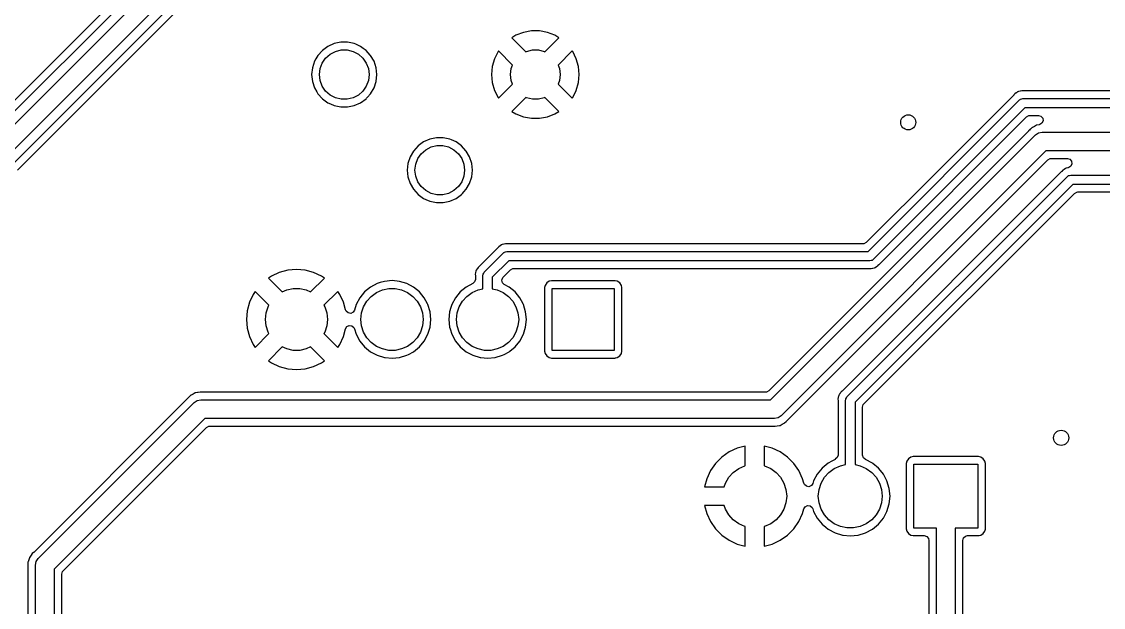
# Model space of a CAD drawing. Extents: x 111.9 to 187.8, y -146.4 to -70.5.
# Drawn here: x 138.75 to 167.49, y -122.61 to -107.05 of the extents above; entities that cross this region are included whole.
import ezdxf

# ---------------------------------------------------------------- set-up
doc = ezdxf.new("R2010")
doc.units = 0
doc.layers.add('BLACK', color=7, linetype='CONTINUOUS')

msp = doc.modelspace()

# ---------------------------------------------------------------- linework, layer by layer
at = {"layer": 'BLACK', "linetype": 'CONTINUOUS'}
for p, q in [((148.094, -99.6038), (132.878, -114.82)), ((133.008, -114.974), (148.248, -99.7336)), ((148.388, -99.947), (133.221, -115.114)), ((133.77, -115.228), (148.502, -100.496)), ((148.642, -100.709), (133.983, -115.368)), ((141.176, -108.458), (148.689, -100.946)), ((151.881, -107.415), (151.775, -107.48)), ((151.775, -107.48), (152.146, -107.851)), ((152.081, -107.337), (151.881, -107.415)), ((152.292, -107.298), (152.081, -107.337)), ((152.081, -107.337), (152.081, -107.337)), ((152.508, -107.298), (152.292, -107.298)), ((152.719, -107.337), (152.508, -107.298)), ((152.654, -107.851), (153.025, -107.48)), ((152.919, -107.415), (152.719, -107.337)), ((153.025, -107.48), (152.919, -107.415)), ((152.919, -107.415), (152.919, -107.415)), ((153.025, -107.48), (153.025, -107.48)), ((146.887, -107.708), (146.741, -107.815)), ((147.053, -107.635), (146.887, -107.708)), ((147.23, -107.597), (147.053, -107.635)), ((147.41, -107.597), (147.23, -107.597)), ((147.587, -107.635), (147.41, -107.597)), ((147.626, -107.652), (147.587, -107.635)), ((147.587, -107.635), (147.587, -107.635)), ((147.587, -107.635), (147.587, -107.635)), ((147.753, -107.708), (147.626, -107.652)), ((147.826, -107.762), (147.753, -107.708)), ((147.899, -107.815), (147.826, -107.762)), ((146.569, -108.037), (146.53, -108.104)), ((146.62, -107.949), (146.569, -108.037)), ((146.741, -107.815), (146.62, -107.949)), ((146.735, -108.151), (146.826, -108.02)), ((146.741, -107.815), (146.741, -107.815)), ((146.826, -108.02), (146.945, -107.915)), ((146.945, -107.915), (147.086, -107.841)), ((147.086, -107.841), (147.24, -107.802)), ((147.24, -107.802), (147.4, -107.802)), ((147.4, -107.802), (147.554, -107.841)), ((147.554, -107.841), (147.695, -107.915)), ((147.695, -107.915), (147.814, -108.02)), ((147.814, -108.02), (147.905, -108.151)), ((148.012, -107.94), (147.899, -107.815)), ((147.899, -107.815), (147.899, -107.815)), ((147.899, -107.815), (147.899, -107.815)), ((147.899, -107.815), (147.899, -107.815)), ((148.02, -107.949), (148.012, -107.94)), ((148.111, -108.106), (148.02, -107.949)), ((151.313, -108.037), (151.254, -108.244)), ((151.409, -107.845), (151.313, -108.037)), ((151.419, -107.831), (151.409, -107.845)), ((151.794, -108.206), (151.419, -107.831)), ((151.419, -107.831), (151.419, -107.831)), ((152.146, -107.851), (152.166, -107.841)), ((152.166, -107.841), (152.32, -107.802)), ((152.32, -107.802), (152.48, -107.802)), ((152.48, -107.802), (152.634, -107.841)), ((152.634, -107.841), (152.654, -107.851)), ((153.381, -107.831), (153.006, -108.206)), ((153.391, -107.845), (153.381, -107.831)), ((153.487, -108.037), (153.391, -107.845)), ((153.546, -108.244), (153.487, -108.037)), ((146.473, -108.278), (146.454, -108.458)), ((146.529, -108.106), (146.473, -108.278)), ((146.473, -108.278), (146.473, -108.278)), ((146.53, -108.104), (146.529, -108.106)), ((146.529, -108.106), (146.529, -108.106)), ((146.66, -108.458), (146.679, -108.3)), ((146.679, -108.3), (146.735, -108.151)), ((147.905, -108.151), (147.961, -108.3)), ((147.961, -108.3), (147.98, -108.458)), ((148.167, -108.278), (148.111, -108.106)), ((148.186, -108.458), (148.167, -108.278)), ((151.254, -108.244), (151.235, -108.458)), ((151.74, -108.458), (151.759, -108.3)), ((151.759, -108.3), (151.794, -108.206)), ((153.006, -108.206), (153.041, -108.3)), ((153.041, -108.3), (153.06, -108.458)), ((153.565, -108.458), (153.546, -108.244)), ((138.636, -110.998), (141.176, -108.458)), ((146.454, -108.458), (146.473, -108.638)), ((146.473, -108.638), (146.473, -108.638)), ((146.473, -108.638), (146.529, -108.81)), ((146.679, -108.616), (146.66, -108.458)), ((146.735, -108.765), (146.679, -108.616)), ((147.961, -108.616), (147.905, -108.765)), ((147.98, -108.458), (147.961, -108.616)), ((148.111, -108.81), (148.167, -108.638)), ((148.167, -108.638), (148.186, -108.458)), ((151.235, -108.458), (151.254, -108.672)), ((151.759, -108.616), (151.74, -108.458)), ((151.794, -108.71), (151.759, -108.616)), ((153.041, -108.616), (153.006, -108.71)), ((153.06, -108.458), (153.041, -108.616)), ((153.546, -108.672), (153.565, -108.458)), ((146.529, -108.81), (146.529, -108.81)), ((146.529, -108.81), (146.529, -108.81)), ((146.529, -108.81), (146.591, -108.917)), ((146.591, -108.917), (146.62, -108.967)), ((146.826, -108.896), (146.735, -108.765)), ((146.945, -109.001), (146.826, -108.896)), ((147.814, -108.896), (147.695, -109.001)), ((147.905, -108.765), (147.814, -108.896)), ((148.02, -108.967), (148.111, -108.81)), ((151.254, -108.672), (151.313, -108.879)), ((151.313, -108.879), (151.409, -109.071)), ((151.419, -109.085), (151.794, -108.71)), ((153.006, -108.71), (153.381, -109.085)), ((153.391, -109.071), (153.487, -108.879)), ((153.487, -108.879), (153.546, -108.672)), ((165.214, -108.92), (165.181, -108.944)), ((165.219, -108.918), (165.214, -108.92)), ((165.236, -108.911), (165.219, -108.918)), ((165.241, -108.909), (165.236, -108.911)), ((165.281, -108.902), (165.241, -108.909)), ((165.286, -108.901), (165.281, -108.902)), ((165.325, -108.891), (165.286, -108.901)), ((165.36, -108.894), (165.325, -108.891)), ((165.325, -108.891), (165.325, -108.891)), ((165.366, -108.894), (165.36, -108.894)), ((165.371, -108.894), (165.366, -108.894)), ((168.216, -108.894), (165.371, -108.894)), ((146.62, -108.967), (146.741, -109.101)), ((146.741, -109.101), (146.741, -109.101)), ((146.741, -109.101), (146.741, -109.101)), ((146.741, -109.101), (146.851, -109.181)), ((146.851, -109.181), (146.887, -109.208)), ((146.887, -109.208), (146.951, -109.236)), ((147.086, -109.075), (146.945, -109.001)), ((147.24, -109.114), (147.086, -109.075)), ((147.4, -109.114), (147.24, -109.114)), ((147.554, -109.075), (147.4, -109.114)), ((147.695, -109.001), (147.554, -109.075)), ((147.587, -109.281), (147.753, -109.208)), ((147.753, -109.208), (147.899, -109.101)), ((147.899, -109.101), (147.914, -109.085)), ((147.914, -109.085), (147.939, -109.057)), ((147.939, -109.057), (148.02, -108.967)), ((151.409, -109.071), (151.409, -109.071)), ((151.409, -109.071), (151.419, -109.085)), ((152.146, -109.065), (151.775, -109.436)), ((152.166, -109.075), (152.146, -109.065)), ((152.32, -109.114), (152.166, -109.075)), ((152.48, -109.114), (152.32, -109.114)), ((152.634, -109.075), (152.48, -109.114)), ((152.654, -109.065), (152.634, -109.075)), ((153.025, -109.436), (152.654, -109.065)), ((153.381, -109.085), (153.391, -109.071)), ((153.381, -109.085), (153.381, -109.085)), ((161.238, -113.159), (165.266, -109.132)), ((165.112, -109.002), (163.135, -110.979)), ((165.116, -108.998), (165.112, -109.002)), ((165.142, -108.967), (165.116, -108.998)), ((165.177, -108.947), (165.142, -108.967)), ((165.142, -108.967), (165.142, -108.967)), ((165.181, -108.944), (165.177, -108.947)), ((165.266, -109.132), (165.283, -109.118)), ((165.283, -109.118), (165.286, -109.115)), ((165.286, -109.115), (165.289, -109.114)), ((165.289, -109.114), (165.294, -109.11)), ((165.294, -109.11), (165.324, -109.104)), ((165.324, -109.104), (165.354, -109.095)), ((165.354, -109.095), (168.35, -109.095)), ((146.951, -109.236), (147.053, -109.281)), ((147.053, -109.281), (147.23, -109.319)), ((147.23, -109.319), (147.41, -109.319)), ((147.41, -109.319), (147.587, -109.281)), ((151.775, -109.436), (151.881, -109.501)), ((151.881, -109.501), (152.081, -109.579)), ((152.719, -109.579), (152.919, -109.501)), ((152.919, -109.501), (153.025, -109.436)), ((152.919, -109.501), (152.919, -109.501)), ((165.406, -109.345), (161.378, -113.372)), ((168.402, -109.345), (165.406, -109.345)), ((152.081, -109.579), (152.292, -109.618)), ((152.292, -109.618), (152.508, -109.618)), ((152.508, -109.618), (152.719, -109.579)), ((152.719, -109.579), (152.719, -109.579)), ((161.532, -113.502), (165.453, -109.582)), ((165.453, -109.582), (165.514, -109.548)), ((165.514, -109.548), (165.54, -109.545)), ((165.54, -109.545), (165.766, -109.545)), ((165.786, -109.792), (165.728, -109.801)), ((165.766, -109.545), (165.833, -109.565)), ((165.788, -109.792), (165.786, -109.792)), ((165.789, -109.791), (165.788, -109.792)), ((165.801, -109.788), (165.789, -109.791)), ((165.86, -109.751), (165.801, -109.788)), ((165.833, -109.565), (165.879, -109.618)), ((165.889, -109.687), (165.86, -109.751)), ((165.879, -109.618), (165.889, -109.687)), ((165.49, -109.971), (158.6, -116.861)), ((158.646, -117.098), (165.685, -110.059)), ((165.499, -109.959), (165.49, -109.971)), ((165.5, -109.959), (165.499, -109.959)), ((165.506, -109.952), (165.5, -109.959)), ((165.526, -109.933), (165.506, -109.952)), ((165.549, -109.911), (165.526, -109.933)), ((165.563, -109.897), (165.549, -109.911)), ((165.591, -109.869), (165.563, -109.897)), ((165.598, -109.864), (165.591, -109.869)), ((165.605, -109.86), (165.598, -109.864)), ((165.659, -109.834), (165.605, -109.86)), ((165.712, -109.806), (165.659, -109.834)), ((165.685, -110.059), (165.766, -110.005)), ((165.72, -109.803), (165.712, -109.806)), ((165.712, -109.806), (165.712, -109.806)), ((165.712, -109.806), (165.712, -109.806)), ((165.712, -109.806), (165.712, -109.806)), ((165.728, -109.801), (165.72, -109.803)), ((165.728, -109.801), (165.728, -109.801)), ((165.728, -109.801), (165.728, -109.801)), ((165.766, -110.005), (165.862, -109.986)), ((165.862, -109.986), (179.07, -109.986)), ((165.862, -109.986), (165.862, -109.986)), ((149.281, -110.355), (149.16, -110.489)), ((149.427, -110.248), (149.281, -110.355)), ((149.281, -110.355), (149.281, -110.355)), ((149.593, -110.175), (149.427, -110.248)), ((149.77, -110.137), (149.593, -110.175)), ((149.626, -110.381), (149.78, -110.342)), ((149.95, -110.137), (149.77, -110.137)), ((149.78, -110.342), (149.94, -110.342)), ((149.94, -110.342), (150.094, -110.381)), ((150.127, -110.175), (149.95, -110.137)), ((150.166, -110.192), (150.127, -110.175)), ((150.127, -110.175), (150.127, -110.175)), ((150.127, -110.175), (150.127, -110.175)), ((150.293, -110.248), (150.166, -110.192)), ((150.366, -110.302), (150.293, -110.248)), ((150.439, -110.355), (150.366, -110.302)), ((150.552, -110.48), (150.439, -110.355)), ((150.439, -110.355), (150.439, -110.355)), ((150.439, -110.355), (150.439, -110.355)), ((150.439, -110.355), (150.439, -110.355)), ((149.069, -110.646), (149.013, -110.818)), ((149.16, -110.489), (149.069, -110.646)), ((149.069, -110.646), (149.069, -110.646)), ((149.275, -110.691), (149.366, -110.56)), ((149.366, -110.56), (149.485, -110.455)), ((149.485, -110.455), (149.626, -110.381)), ((150.094, -110.381), (150.235, -110.455)), ((150.235, -110.455), (150.354, -110.56)), ((150.354, -110.56), (150.445, -110.691)), ((150.56, -110.489), (150.552, -110.48)), ((150.651, -110.646), (150.56, -110.489)), ((150.707, -110.818), (150.651, -110.646)), ((165.966, -110.486), (158.927, -117.525)), ((178.966, -110.486), (165.966, -110.486)), ((149.013, -110.818), (148.994, -110.998)), ((149.013, -110.818), (149.013, -110.818)), ((149.2, -110.998), (149.219, -110.84)), ((149.219, -110.84), (149.275, -110.691)), ((150.445, -110.691), (150.501, -110.84)), ((150.501, -110.84), (150.52, -110.998)), ((150.726, -110.998), (150.707, -110.818)), ((159.122, -117.613), (166.012, -110.723)), ((166.012, -110.723), (166.074, -110.689)), ((166.074, -110.689), (166.1, -110.686)), ((166.1, -110.686), (166.535, -110.686)), ((166.506, -110.943), (166.489, -110.95)), ((166.511, -110.941), (166.506, -110.943)), ((166.551, -110.934), (166.511, -110.941)), ((166.535, -110.686), (166.602, -110.706)), ((166.556, -110.933), (166.551, -110.934)), ((166.567, -110.93), (166.556, -110.933)), ((166.57, -110.929), (166.567, -110.93)), ((166.629, -110.892), (166.57, -110.929)), ((166.602, -110.706), (166.648, -110.759)), ((166.658, -110.828), (166.629, -110.892)), ((166.648, -110.759), (166.658, -110.828)), ((148.994, -110.998), (149.013, -111.178)), ((149.013, -111.178), (149.013, -111.178)), ((149.013, -111.178), (149.069, -111.35)), ((149.219, -111.156), (149.2, -110.998)), ((149.275, -111.305), (149.219, -111.156)), ((150.501, -111.156), (150.445, -111.305)), ((150.52, -110.998), (150.501, -111.156)), ((150.651, -111.35), (150.707, -111.178)), ((150.707, -111.178), (150.726, -110.998)), ((166.382, -111.034), (160.549, -116.867)), ((160.679, -117.021), (166.536, -111.164)), ((163.135, -110.979), (161.191, -112.922)), ((166.386, -111.03), (166.382, -111.034)), ((166.412, -110.999), (166.386, -111.03)), ((166.447, -110.979), (166.412, -110.999)), ((166.412, -110.999), (166.412, -110.999)), ((166.451, -110.976), (166.447, -110.979)), ((166.484, -110.952), (166.451, -110.976)), ((166.489, -110.95), (166.484, -110.952)), ((166.536, -111.164), (166.553, -111.15)), ((166.553, -111.15), (166.556, -111.147)), ((166.556, -111.147), (166.559, -111.146)), ((166.559, -111.146), (166.564, -111.142)), ((166.564, -111.142), (166.594, -111.136)), ((166.594, -111.136), (166.624, -111.127)), ((166.624, -111.127), (171.704, -111.127)), ((149.069, -111.35), (149.069, -111.35)), ((149.069, -111.35), (149.069, -111.35)), ((149.069, -111.35), (149.16, -111.507)), ((149.16, -111.507), (149.281, -111.641)), ((149.366, -111.436), (149.275, -111.305)), ((149.485, -111.541), (149.366, -111.436)), ((150.354, -111.436), (150.235, -111.541)), ((150.445, -111.305), (150.354, -111.436)), ((150.497, -111.578), (150.56, -111.507)), ((150.56, -111.507), (150.651, -111.35)), ((166.676, -111.377), (160.892, -117.161)), ((171.652, -111.377), (166.676, -111.377)), ((149.281, -111.641), (149.281, -111.641)), ((149.281, -111.641), (149.281, -111.641)), ((149.281, -111.641), (149.391, -111.721)), ((149.391, -111.721), (149.427, -111.748)), ((149.427, -111.748), (149.491, -111.776)), ((149.626, -111.615), (149.485, -111.541)), ((149.491, -111.776), (149.593, -111.821)), ((149.78, -111.654), (149.626, -111.615)), ((149.94, -111.654), (149.78, -111.654)), ((150.094, -111.615), (149.94, -111.654)), ((150.235, -111.541), (150.094, -111.615)), ((150.127, -111.821), (150.293, -111.748)), ((150.293, -111.748), (150.439, -111.641)), ((150.439, -111.641), (150.464, -111.614)), ((150.464, -111.614), (150.497, -111.578)), ((161.129, -117.208), (166.723, -111.614)), ((166.723, -111.614), (166.784, -111.58)), ((166.784, -111.58), (166.81, -111.578)), ((166.81, -111.578), (171.518, -111.578)), ((149.593, -111.821), (149.77, -111.859)), ((149.77, -111.859), (149.95, -111.859)), ((149.95, -111.859), (150.127, -111.821)), ((151.609, -112.955), (151.57, -112.965)), ((151.644, -112.958), (151.609, -112.955)), ((151.65, -112.958), (151.644, -112.958)), ((151.655, -112.959), (151.65, -112.958)), ((161.104, -112.959), (151.655, -112.959)), ((161.13, -112.956), (161.104, -112.959)), ((161.191, -112.922), (161.13, -112.956)), ((151.396, -113.066), (150.912, -113.55)), ((151.042, -113.704), (151.55, -113.196)), ((151.4, -113.062), (151.396, -113.066)), ((151.426, -113.031), (151.4, -113.062)), ((151.461, -113.011), (151.426, -113.031)), ((151.465, -113.008), (151.461, -113.011)), ((151.498, -112.984), (151.465, -113.008)), ((151.503, -112.982), (151.498, -112.984)), ((151.52, -112.975), (151.503, -112.982)), ((151.525, -112.973), (151.52, -112.975)), ((151.565, -112.966), (151.525, -112.973)), ((151.55, -113.196), (151.567, -113.182)), ((151.57, -112.965), (151.565, -112.966)), ((151.567, -113.182), (151.57, -113.179)), ((151.57, -113.179), (151.573, -113.178)), ((151.573, -113.178), (151.578, -113.174)), ((151.578, -113.174), (151.608, -113.168)), ((151.608, -113.168), (151.638, -113.159)), ((151.638, -113.159), (161.238, -113.159)), ((151.69, -113.409), (151.255, -113.844)), ((161.29, -113.409), (151.69, -113.409)), ((161.32, -113.4), (161.29, -113.409)), ((161.35, -113.394), (161.32, -113.4)), ((161.355, -113.39), (161.35, -113.394)), ((161.358, -113.389), (161.355, -113.39)), ((161.361, -113.386), (161.358, -113.389)), ((161.378, -113.372), (161.361, -113.386)), ((161.502, -113.537), (161.528, -113.506)), ((161.528, -113.506), (161.532, -113.502)), ((145.385, -113.812), (145.306, -113.867)), ((145.595, -113.714), (145.385, -113.812)), ((145.819, -113.654), (145.595, -113.714)), ((146.05, -113.633), (145.819, -113.654)), ((145.819, -113.654), (145.819, -113.654)), ((146.281, -113.654), (146.05, -113.633)), ((146.05, -113.633), (146.05, -113.633)), ((146.505, -113.714), (146.281, -113.654)), ((146.281, -113.654), (146.281, -113.654)), ((146.715, -113.812), (146.505, -113.714)), ((146.505, -113.714), (146.505, -113.714)), ((146.794, -113.867), (146.715, -113.812)), ((150.811, -113.724), (150.801, -113.763)), ((150.801, -113.763), (150.804, -113.804)), ((150.804, -113.804), (150.804, -113.809)), ((150.804, -113.809), (150.804, -113.9)), ((150.812, -113.719), (150.811, -113.724)), ((150.819, -113.679), (150.812, -113.719)), ((150.821, -113.674), (150.819, -113.679)), ((150.828, -113.657), (150.821, -113.674)), ((150.83, -113.652), (150.828, -113.657)), ((150.854, -113.619), (150.83, -113.652)), ((150.857, -113.615), (150.854, -113.619)), ((150.877, -113.58), (150.857, -113.615)), ((150.908, -113.554), (150.877, -113.58)), ((150.912, -113.55), (150.908, -113.554)), ((151.005, -113.792), (151.008, -113.77)), ((151.005, -114.151), (151.005, -113.792)), ((151.008, -113.765), (151.009, -113.763)), ((151.008, -113.77), (151.008, -113.765)), ((151.009, -113.763), (151.01, -113.757)), ((151.01, -113.757), (151.027, -113.731)), ((151.027, -113.731), (151.042, -113.704)), ((151.543, -113.84), (151.737, -113.646)), ((151.737, -113.646), (151.798, -113.612)), ((151.798, -113.612), (151.824, -113.609)), ((151.824, -113.609), (161.273, -113.609)), ((161.273, -113.609), (161.278, -113.61)), ((161.278, -113.61), (161.319, -113.613)), ((161.319, -113.613), (161.358, -113.603)), ((161.358, -113.603), (161.363, -113.602)), ((161.363, -113.602), (161.403, -113.595)), ((161.403, -113.595), (161.408, -113.593)), ((161.403, -113.595), (161.403, -113.595)), ((161.408, -113.593), (161.425, -113.586)), ((161.425, -113.586), (161.43, -113.584)), ((161.43, -113.584), (161.463, -113.56)), ((161.43, -113.584), (161.43, -113.584)), ((161.463, -113.56), (161.467, -113.557)), ((161.467, -113.557), (161.502, -113.537)), ((145.306, -113.867), (145.306, -113.867)), ((145.306, -113.867), (145.673, -114.233)), ((146.427, -114.233), (146.794, -113.867)), ((148.017, -114.107), (147.861, -114.235)), ((148.195, -114.012), (148.017, -114.107)), ((148.017, -114.107), (148.017, -114.107)), ((148.275, -113.987), (148.195, -114.012)), ((148.195, -114.012), (148.195, -114.012)), ((148.195, -114.012), (148.195, -114.012)), ((148.195, -114.012), (148.195, -114.012)), ((148.389, -113.953), (148.275, -113.987)), ((148.59, -113.933), (148.389, -113.953)), ((148.791, -113.953), (148.59, -113.933)), ((148.985, -114.012), (148.791, -113.953)), ((148.791, -113.953), (148.791, -113.953)), ((148.791, -113.953), (148.791, -113.953)), ((149.163, -114.107), (148.985, -114.012)), ((148.985, -114.012), (148.985, -114.012)), ((148.985, -114.012), (148.985, -114.012)), ((148.985, -114.012), (148.985, -114.012)), ((149.319, -114.235), (149.163, -114.107)), ((149.163, -114.107), (149.163, -114.107)), ((150.557, -114.107), (150.401, -114.235)), ((150.739, -114.01), (150.557, -114.107)), ((150.557, -114.107), (150.557, -114.107)), ((150.785, -113.967), (150.739, -114.01)), ((150.804, -113.9), (150.785, -113.967)), ((151.255, -113.844), (151.255, -114.151)), ((151.507, -113.92), (151.53, -113.854)), ((151.522, -113.988), (151.507, -113.92)), ((151.572, -114.037), (151.522, -113.988)), ((151.53, -113.854), (151.543, -113.84)), ((151.703, -114.107), (151.572, -114.037)), ((151.859, -114.235), (151.703, -114.107)), ((151.703, -114.107), (151.703, -114.107)), ((152.656, -114.06), (152.644, -114.119)), ((152.7, -113.994), (152.656, -114.06)), ((152.656, -114.06), (152.656, -114.06)), ((152.766, -113.95), (152.7, -113.994)), ((152.825, -113.938), (152.766, -113.95)), ((152.766, -113.95), (152.766, -113.95)), ((154.515, -113.938), (152.825, -113.938)), ((152.825, -113.938), (152.825, -113.938)), ((154.574, -113.95), (154.515, -113.938)), ((154.515, -113.938), (154.515, -113.938)), ((154.64, -113.994), (154.574, -113.95)), ((154.574, -113.95), (154.574, -113.95)), ((154.684, -114.06), (154.64, -113.994)), ((154.696, -114.119), (154.684, -114.06)), ((154.684, -114.06), (154.684, -114.06)), ((144.898, -114.299), (144.8, -114.509)), ((144.953, -114.22), (144.898, -114.299)), ((145.32, -114.587), (144.953, -114.22)), ((144.953, -114.22), (144.953, -114.22)), ((145.673, -114.233), (145.795, -114.179)), ((145.795, -114.179), (145.964, -114.143)), ((145.964, -114.143), (146.136, -114.143)), ((146.136, -114.143), (146.305, -114.179)), ((146.305, -114.179), (146.427, -114.233)), ((147.147, -114.22), (146.78, -114.587)), ((147.202, -114.299), (147.147, -114.22)), ((147.3, -114.509), (147.202, -114.299)), ((147.733, -114.391), (147.638, -114.569)), ((147.861, -114.235), (147.733, -114.391)), ((147.733, -114.391), (147.733, -114.391)), ((147.922, -114.479), (148.038, -114.351)), ((148.038, -114.351), (148.177, -114.249)), ((148.177, -114.249), (148.335, -114.179)), ((148.335, -114.179), (148.504, -114.143)), ((148.504, -114.143), (148.676, -114.143)), ((148.676, -114.143), (148.845, -114.179)), ((148.845, -114.179), (149.003, -114.249)), ((149.003, -114.249), (149.142, -114.351)), ((149.142, -114.351), (149.258, -114.479)), ((149.447, -114.391), (149.319, -114.235)), ((149.534, -114.553), (149.447, -114.391)), ((149.447, -114.391), (149.447, -114.391)), ((150.273, -114.391), (150.178, -114.569)), ((150.401, -114.235), (150.273, -114.391)), ((150.273, -114.391), (150.273, -114.391)), ((150.462, -114.479), (150.578, -114.351)), ((150.578, -114.351), (150.717, -114.249)), ((150.717, -114.249), (150.875, -114.179)), ((150.875, -114.179), (151.005, -114.151)), ((151.255, -114.151), (151.385, -114.179)), ((151.385, -114.179), (151.543, -114.249)), ((151.543, -114.249), (151.682, -114.351)), ((151.682, -114.351), (151.798, -114.479)), ((151.987, -114.391), (151.859, -114.235)), ((152.074, -114.553), (151.987, -114.391)), ((151.987, -114.391), (151.987, -114.391)), ((152.644, -114.119), (152.644, -115.809)), ((152.844, -115.789), (152.844, -114.138)), ((152.844, -114.138), (154.495, -114.138)), ((154.495, -114.138), (154.495, -115.789)), ((154.696, -115.809), (154.696, -114.119)), ((154.696, -114.119), (154.696, -114.119)), ((144.8, -114.509), (144.74, -114.733)), ((145.243, -114.792), (145.296, -114.628)), ((145.296, -114.628), (145.32, -114.587)), ((146.78, -114.587), (146.804, -114.628)), ((146.804, -114.628), (146.857, -114.792)), ((147.355, -114.712), (147.3, -114.509)), ((147.638, -114.569), (147.593, -114.716)), ((147.638, -114.569), (147.638, -114.569)), ((147.783, -114.792), (147.836, -114.628)), ((147.836, -114.628), (147.922, -114.479)), ((149.258, -114.479), (149.344, -114.628)), ((149.344, -114.628), (149.397, -114.792)), ((149.542, -114.569), (149.534, -114.553)), ((149.601, -114.763), (149.542, -114.569)), ((150.153, -114.649), (150.119, -114.763)), ((150.178, -114.569), (150.153, -114.649)), ((150.178, -114.569), (150.178, -114.569)), ((150.178, -114.569), (150.178, -114.569)), ((150.178, -114.569), (150.178, -114.569)), ((150.323, -114.792), (150.376, -114.628)), ((150.376, -114.628), (150.462, -114.479)), ((151.798, -114.479), (151.884, -114.628)), ((151.884, -114.628), (151.937, -114.792)), ((152.082, -114.569), (152.074, -114.553)), ((152.141, -114.763), (152.082, -114.569)), ((144.74, -114.733), (144.719, -114.964)), ((144.719, -114.964), (144.719, -114.964)), ((144.719, -114.964), (144.74, -115.195)), ((144.74, -114.733), (144.74, -114.733)), ((145.225, -114.964), (145.243, -114.792)), ((145.243, -115.136), (145.225, -114.964)), ((146.857, -114.792), (146.875, -114.964)), ((146.875, -114.964), (146.857, -115.136)), ((147.37, -114.746), (147.355, -114.712)), ((147.422, -114.792), (147.37, -114.746)), ((147.491, -114.803), (147.422, -114.792)), ((147.555, -114.774), (147.491, -114.803)), ((147.593, -114.716), (147.555, -114.774)), ((147.764, -114.964), (147.783, -114.792)), ((147.783, -115.136), (147.764, -114.964)), ((149.397, -114.792), (149.415, -114.964)), ((149.415, -114.964), (149.397, -115.136)), ((149.621, -114.964), (149.601, -114.763)), ((149.601, -115.165), (149.621, -114.964)), ((150.119, -114.763), (150.099, -114.964)), ((150.099, -114.964), (150.119, -115.165)), ((150.304, -114.964), (150.323, -114.792)), ((150.323, -115.136), (150.304, -114.964)), ((151.937, -114.792), (151.956, -114.964)), ((151.956, -114.964), (151.937, -115.136)), ((152.161, -114.964), (152.141, -114.763)), ((152.141, -115.165), (152.161, -114.964)), ((144.74, -115.195), (144.74, -115.195)), ((144.74, -115.195), (144.8, -115.419)), ((145.296, -115.3), (145.243, -115.136)), ((146.857, -115.136), (146.804, -115.3)), ((147.3, -115.419), (147.355, -115.216)), ((147.355, -115.216), (147.391, -115.156)), ((147.391, -115.156), (147.454, -115.126)), ((147.454, -115.126), (147.523, -115.134)), ((147.523, -115.134), (147.577, -115.179)), ((147.577, -115.179), (147.593, -115.212)), ((147.593, -115.212), (147.638, -115.359)), ((147.836, -115.3), (147.783, -115.136)), ((149.397, -115.136), (149.344, -115.3)), ((149.542, -115.359), (149.601, -115.165)), ((150.119, -115.165), (150.133, -115.212)), ((150.133, -115.212), (150.178, -115.359)), ((150.376, -115.3), (150.323, -115.136)), ((151.937, -115.136), (151.884, -115.3)), ((152.082, -115.359), (152.141, -115.165)), ((144.8, -115.419), (144.8, -115.419)), ((144.8, -115.419), (144.898, -115.629)), ((144.953, -115.708), (145.32, -115.341)), ((145.32, -115.341), (145.296, -115.3)), ((146.804, -115.3), (146.78, -115.341)), ((146.78, -115.341), (147.147, -115.708)), ((147.202, -115.629), (147.3, -115.419)), ((147.3, -115.419), (147.3, -115.419)), ((147.638, -115.359), (147.638, -115.359)), ((147.638, -115.359), (147.733, -115.537)), ((147.733, -115.537), (147.733, -115.537)), ((147.733, -115.537), (147.861, -115.693)), ((147.922, -115.449), (147.836, -115.3)), ((148.038, -115.577), (147.922, -115.449)), ((149.258, -115.449), (149.142, -115.577)), ((149.344, -115.3), (149.258, -115.449)), ((149.319, -115.693), (149.447, -115.537)), ((149.447, -115.537), (149.542, -115.359)), ((149.447, -115.537), (149.447, -115.537)), ((149.447, -115.537), (149.447, -115.537)), ((149.542, -115.359), (149.542, -115.359)), ((150.178, -115.359), (150.178, -115.359)), ((150.178, -115.359), (150.178, -115.359)), ((150.178, -115.359), (150.178, -115.359)), ((150.178, -115.359), (150.273, -115.537)), ((150.273, -115.537), (150.273, -115.537)), ((150.273, -115.537), (150.401, -115.693)), ((150.462, -115.449), (150.376, -115.3)), ((150.578, -115.577), (150.462, -115.449)), ((151.798, -115.449), (151.682, -115.577)), ((151.884, -115.3), (151.798, -115.449)), ((151.859, -115.693), (151.987, -115.537)), ((151.987, -115.537), (152.082, -115.359)), ((151.987, -115.537), (151.987, -115.537)), ((151.987, -115.537), (151.987, -115.537)), ((152.082, -115.359), (152.082, -115.359)), ((144.898, -115.629), (144.953, -115.708)), ((145.673, -115.695), (145.306, -116.061)), ((145.795, -115.749), (145.673, -115.695)), ((145.964, -115.785), (145.795, -115.749)), ((146.136, -115.785), (145.964, -115.785)), ((146.305, -115.749), (146.136, -115.785)), ((146.427, -115.695), (146.305, -115.749)), ((146.794, -116.061), (146.427, -115.695)), ((147.147, -115.708), (147.202, -115.629)), ((147.202, -115.629), (147.202, -115.629)), ((147.861, -115.693), (148.017, -115.821)), ((148.017, -115.821), (148.017, -115.821)), ((148.017, -115.821), (148.195, -115.916)), ((148.177, -115.679), (148.038, -115.577)), ((148.335, -115.749), (148.177, -115.679)), ((148.504, -115.785), (148.335, -115.749)), ((148.676, -115.785), (148.504, -115.785)), ((148.845, -115.749), (148.676, -115.785)), ((149.003, -115.679), (148.845, -115.749)), ((149.142, -115.577), (149.003, -115.679)), ((149.028, -115.893), (149.163, -115.821)), ((149.163, -115.821), (149.319, -115.693)), ((149.163, -115.821), (149.163, -115.821)), ((149.163, -115.821), (149.163, -115.821)), ((150.401, -115.693), (150.557, -115.821)), ((150.557, -115.821), (150.557, -115.821)), ((150.557, -115.821), (150.735, -115.916)), ((150.717, -115.679), (150.578, -115.577)), ((150.875, -115.749), (150.717, -115.679)), ((151.044, -115.785), (150.875, -115.749)), ((151.216, -115.785), (151.044, -115.785)), ((151.385, -115.749), (151.216, -115.785)), ((151.543, -115.679), (151.385, -115.749)), ((151.682, -115.577), (151.543, -115.679)), ((151.568, -115.893), (151.703, -115.821)), ((151.703, -115.821), (151.717, -115.809)), ((151.703, -115.821), (151.703, -115.821)), ((151.703, -115.821), (151.703, -115.821)), ((151.717, -115.809), (151.859, -115.693)), ((152.644, -115.809), (152.656, -115.868)), ((154.495, -115.789), (152.844, -115.789)), ((154.684, -115.868), (154.696, -115.809)), ((154.696, -115.809), (154.696, -115.809)), ((145.306, -116.061), (145.385, -116.116)), ((145.385, -116.116), (145.595, -116.214)), ((146.505, -116.214), (146.715, -116.116)), ((146.715, -116.116), (146.794, -116.061)), ((146.715, -116.116), (146.715, -116.116)), ((148.195, -115.916), (148.195, -115.916)), ((148.195, -115.916), (148.195, -115.916)), ((148.195, -115.916), (148.389, -115.975)), ((148.389, -115.975), (148.389, -115.975)), ((148.389, -115.975), (148.407, -115.977)), ((148.407, -115.977), (148.59, -115.995)), ((148.59, -115.995), (148.791, -115.975)), ((148.791, -115.975), (148.985, -115.916)), ((148.985, -115.916), (149.028, -115.893)), ((150.735, -115.916), (150.735, -115.916)), ((150.735, -115.916), (150.735, -115.916)), ((150.735, -115.916), (150.929, -115.975)), ((150.929, -115.975), (150.929, -115.975)), ((150.929, -115.975), (150.947, -115.977)), ((150.947, -115.977), (151.13, -115.995)), ((151.13, -115.995), (151.331, -115.975)), ((151.331, -115.975), (151.525, -115.916)), ((151.525, -115.916), (151.568, -115.893)), ((152.656, -115.868), (152.656, -115.868)), ((152.656, -115.868), (152.7, -115.934)), ((152.7, -115.934), (152.766, -115.978)), ((152.766, -115.978), (152.766, -115.978)), ((152.766, -115.978), (152.825, -115.99)), ((152.825, -115.99), (152.825, -115.99)), ((152.825, -115.99), (152.825, -115.99)), ((152.825, -115.99), (154.515, -115.99)), ((154.515, -115.99), (154.53, -115.987)), ((154.515, -115.99), (154.515, -115.99)), ((154.53, -115.987), (154.574, -115.978)), ((154.574, -115.978), (154.64, -115.934)), ((154.574, -115.978), (154.574, -115.978)), ((154.574, -115.978), (154.574, -115.978)), ((154.64, -115.934), (154.684, -115.868)), ((154.684, -115.868), (154.684, -115.868)), ((154.684, -115.868), (154.684, -115.868)), ((145.595, -116.214), (145.595, -116.214)), ((145.595, -116.214), (145.819, -116.274)), ((145.819, -116.274), (145.819, -116.274)), ((145.819, -116.274), (146.05, -116.295)), ((146.05, -116.295), (146.281, -116.274)), ((146.05, -116.295), (146.05, -116.295)), ((146.281, -116.274), (146.505, -116.214)), ((146.281, -116.274), (146.281, -116.274)), ((146.505, -116.214), (146.505, -116.214)), ((143.239, -116.981), (143.197, -117.023)), ((143.246, -116.976), (143.239, -116.981)), ((143.253, -116.972), (143.246, -116.976)), ((143.307, -116.946), (143.253, -116.972)), ((143.36, -116.918), (143.307, -116.946)), ((143.368, -116.915), (143.36, -116.918)), ((143.376, -116.913), (143.368, -116.915)), ((143.422, -116.906), (143.376, -116.913)), ((143.435, -116.904), (143.422, -116.906)), ((143.443, -116.902), (143.435, -116.904)), ((143.493, -116.893), (143.443, -116.902)), ((143.518, -116.896), (143.493, -116.893)), ((143.532, -116.897), (143.518, -116.896)), ((143.539, -116.897), (143.532, -116.897)), ((158.512, -116.897), (143.539, -116.897)), ((158.538, -116.895), (158.512, -116.897)), ((158.6, -116.861), (158.538, -116.895)), ((160.465, -116.974), (160.458, -116.991)), ((160.467, -116.969), (160.465, -116.974)), ((160.491, -116.936), (160.467, -116.969)), ((160.494, -116.932), (160.491, -116.936)), ((160.514, -116.897), (160.494, -116.932)), ((160.545, -116.871), (160.514, -116.897)), ((160.549, -116.867), (160.545, -116.871)), ((143.138, -117.083), (139.068, -121.153)), ((139.189, -121.315), (143.333, -117.171)), ((143.147, -117.071), (143.138, -117.083)), ((143.148, -117.071), (143.147, -117.071)), ((143.154, -117.064), (143.148, -117.071)), ((143.197, -117.023), (143.154, -117.064)), ((143.333, -117.171), (143.414, -117.117)), ((143.333, -117.171), (143.333, -117.171)), ((143.414, -117.117), (143.51, -117.098)), ((143.51, -117.098), (158.646, -117.098)), ((160.448, -117.041), (160.438, -117.08)), ((160.438, -117.08), (160.441, -117.121)), ((160.441, -117.121), (160.441, -117.126)), ((160.441, -117.126), (160.441, -118.568)), ((160.449, -117.036), (160.448, -117.041)), ((160.456, -116.996), (160.449, -117.036)), ((160.458, -116.991), (160.456, -116.996)), ((160.642, -117.109), (160.645, -117.087)), ((160.642, -118.821), (160.642, -117.109)), ((160.645, -117.082), (160.646, -117.08)), ((160.645, -117.087), (160.645, -117.082)), ((160.646, -117.08), (160.647, -117.074)), ((160.647, -117.074), (160.664, -117.048)), ((160.664, -117.048), (160.679, -117.021)), ((160.892, -117.161), (160.892, -118.821)), ((161.093, -117.295), (161.112, -117.228)), ((161.112, -117.228), (161.129, -117.208)), ((158.927, -117.525), (158.846, -117.579)), ((161.093, -118.568), (161.093, -117.295)), ((143.614, -117.598), (139.616, -121.596)), ((139.853, -121.642), (143.66, -117.835)), ((158.75, -117.598), (143.614, -117.598)), ((143.66, -117.835), (143.722, -117.801)), ((143.722, -117.801), (143.748, -117.798)), ((143.748, -117.798), (158.721, -117.798)), ((158.721, -117.798), (158.728, -117.799)), ((158.728, -117.799), (158.76, -117.802)), ((158.846, -117.579), (158.75, -117.598)), ((158.76, -117.802), (158.767, -117.803)), ((158.767, -117.803), (158.825, -117.792)), ((158.767, -117.803), (158.767, -117.803)), ((158.767, -117.803), (158.767, -117.803)), ((158.825, -117.792), (158.884, -117.783)), ((158.884, -117.783), (158.892, -117.781)), ((158.884, -117.783), (158.884, -117.783)), ((158.892, -117.781), (158.9, -117.778)), ((158.9, -117.778), (158.953, -117.75)), ((158.9, -117.778), (158.9, -117.778)), ((158.953, -117.75), (159.007, -117.724)), ((159.007, -117.724), (159.014, -117.72)), ((159.007, -117.724), (159.007, -117.724)), ((159.007, -117.724), (159.007, -117.724)), ((159.014, -117.72), (159.021, -117.715)), ((159.021, -117.715), (159.063, -117.673)), ((159.063, -117.673), (159.106, -117.632)), ((159.106, -117.632), (159.112, -117.625)), ((159.106, -117.632), (159.106, -117.632)), ((159.112, -117.625), (159.113, -117.625)), ((159.113, -117.625), (159.122, -117.613)), ((157.764, -118.386), (157.549, -118.485)), ((157.977, -118.328), (157.764, -118.386)), ((157.764, -118.386), (157.764, -118.386)), ((157.977, -118.848), (157.977, -118.328)), ((157.977, -118.328), (157.977, -118.328)), ((158.69, -118.386), (158.477, -118.328)), ((158.477, -118.328), (158.477, -118.848)), ((158.905, -118.485), (158.69, -118.386)), ((158.69, -118.386), (158.69, -118.386)), ((157.356, -118.621), (157.189, -118.788)), ((157.549, -118.485), (157.356, -118.621)), ((157.356, -118.621), (157.356, -118.621)), ((157.549, -118.485), (157.549, -118.485)), ((159.098, -118.621), (158.905, -118.485)), ((159.265, -118.788), (159.098, -118.621)), ((160.363, -118.684), (160.275, -118.731)), ((160.365, -118.683), (160.363, -118.684)), ((160.369, -118.681), (160.365, -118.683)), ((160.422, -118.635), (160.369, -118.681)), ((160.441, -118.568), (160.422, -118.635)), ((161.093, -118.573), (161.093, -118.568)), ((161.115, -118.639), (161.093, -118.573)), ((161.166, -118.68), (161.115, -118.639)), ((161.166, -118.681), (161.166, -118.68)), ((161.168, -118.682), (161.166, -118.681)), ((161.169, -118.683), (161.168, -118.682)), ((161.171, -118.684), (161.169, -118.683)), ((161.353, -118.781), (161.171, -118.684)), ((162.312, -118.664), (162.268, -118.731)), ((162.379, -118.62), (162.312, -118.664)), ((162.437, -118.608), (162.379, -118.62)), ((162.379, -118.62), (162.379, -118.62)), ((164.177, -118.608), (162.437, -118.608)), ((162.437, -118.608), (162.437, -118.608)), ((164.235, -118.62), (164.177, -118.608)), ((164.177, -118.608), (164.177, -118.608)), ((164.302, -118.664), (164.235, -118.62)), ((164.235, -118.62), (164.235, -118.62)), ((164.346, -118.731), (164.302, -118.664)), ((157.053, -118.981), (156.954, -119.196)), ((157.189, -118.788), (157.053, -118.981)), ((157.053, -118.981), (157.053, -118.981)), ((157.189, -118.788), (157.189, -118.788)), ((157.658, -119.027), (157.802, -118.923)), ((157.802, -118.923), (157.964, -118.851)), ((157.964, -118.851), (157.977, -118.848)), ((158.477, -118.848), (158.49, -118.851)), ((158.49, -118.851), (158.652, -118.923)), ((158.652, -118.923), (158.796, -119.027)), ((159.401, -118.981), (159.265, -118.788)), ((159.265, -118.788), (159.265, -118.788)), ((159.5, -119.196), (159.401, -118.981)), ((159.401, -118.981), (159.401, -118.981)), ((160.021, -118.913), (159.889, -119.073)), ((160.181, -118.781), (160.021, -118.913)), ((160.275, -118.731), (160.181, -118.781)), ((160.181, -118.781), (160.181, -118.781)), ((160.181, -118.781), (160.181, -118.781)), ((160.198, -119.027), (160.342, -118.923)), ((160.342, -118.923), (160.504, -118.851)), ((160.504, -118.851), (160.642, -118.821)), ((160.892, -118.821), (161.03, -118.851)), ((161.03, -118.851), (161.192, -118.923)), ((161.192, -118.923), (161.336, -119.027)), ((161.363, -118.789), (161.353, -118.781)), ((161.513, -118.913), (161.363, -118.789)), ((161.57, -118.981), (161.513, -118.913)), ((161.645, -119.073), (161.57, -118.981)), ((162.268, -118.731), (162.256, -118.789)), ((162.256, -118.789), (162.256, -120.529)), ((162.268, -118.731), (162.268, -118.731)), ((162.457, -120.509), (162.457, -118.809)), ((162.457, -118.809), (164.157, -118.809)), ((164.157, -118.809), (164.157, -120.509)), ((164.357, -118.789), (164.346, -118.731)), ((164.346, -118.731), (164.346, -118.731)), ((164.357, -120.529), (164.357, -118.789)), ((164.357, -118.789), (164.357, -118.789)), ((164.357, -118.789), (164.357, -118.789)), ((156.954, -119.196), (156.896, -119.409)), ((156.954, -119.196), (156.954, -119.196)), ((157.45, -119.313), (157.539, -119.159)), ((157.539, -119.159), (157.658, -119.027)), ((158.796, -119.027), (158.915, -119.159)), ((158.915, -119.159), (159.004, -119.313)), ((159.533, -119.318), (159.5, -119.196)), ((159.5, -119.196), (159.5, -119.196)), ((159.792, -119.255), (159.772, -119.322)), ((159.889, -119.073), (159.792, -119.255)), ((159.99, -119.313), (160.079, -119.159)), ((160.079, -119.159), (160.198, -119.027)), ((161.336, -119.027), (161.455, -119.159)), ((161.455, -119.159), (161.544, -119.313)), ((161.742, -119.255), (161.645, -119.073)), ((161.802, -119.453), (161.742, -119.255)), ((156.896, -119.409), (156.896, -119.409)), ((156.896, -119.409), (157.419, -119.409)), ((157.419, -119.409), (157.45, -119.313)), ((159.004, -119.313), (159.058, -119.482)), ((159.058, -119.482), (159.077, -119.659)), ((159.548, -119.352), (159.533, -119.318)), ((159.6, -119.398), (159.548, -119.352)), ((159.669, -119.408), (159.6, -119.398)), ((159.733, -119.38), (159.669, -119.408)), ((159.772, -119.322), (159.733, -119.38)), ((159.917, -119.659), (159.936, -119.482)), ((159.936, -119.482), (159.99, -119.313)), ((161.544, -119.313), (161.598, -119.482)), ((161.598, -119.482), (161.617, -119.659)), ((161.823, -119.659), (161.802, -119.453)), ((159.058, -119.836), (159.004, -120.005)), ((159.077, -119.659), (159.058, -119.836)), ((159.936, -119.836), (159.917, -119.659)), ((159.99, -120.005), (159.936, -119.836)), ((161.598, -119.836), (161.544, -120.005)), ((161.617, -119.659), (161.598, -119.836)), ((161.802, -119.865), (161.823, -119.659)), ((156.896, -119.909), (156.954, -120.122)), ((157.419, -119.909), (156.896, -119.909)), ((156.954, -120.122), (156.954, -120.122)), ((156.954, -120.122), (157.053, -120.337)), ((157.45, -120.005), (157.419, -119.909)), ((157.539, -120.159), (157.45, -120.005)), ((159.004, -120.005), (158.915, -120.159)), ((159.401, -120.337), (159.5, -120.122)), ((159.5, -120.122), (159.533, -120)), ((159.5, -120.122), (159.5, -120.122)), ((159.533, -120), (159.57, -119.941)), ((159.57, -119.941), (159.632, -119.91)), ((159.632, -119.91), (159.702, -119.918)), ((159.702, -119.918), (159.756, -119.963)), ((159.756, -119.963), (159.772, -119.996)), ((159.772, -119.996), (159.792, -120.063)), ((159.792, -120.063), (159.889, -120.245)), ((160.079, -120.159), (159.99, -120.005)), ((161.544, -120.005), (161.455, -120.159)), ((161.645, -120.245), (161.742, -120.063)), ((161.742, -120.063), (161.802, -119.865)), ((157.053, -120.337), (157.189, -120.53)), ((157.658, -120.291), (157.539, -120.159)), ((157.802, -120.395), (157.658, -120.291)), ((157.964, -120.467), (157.802, -120.395)), ((158.652, -120.395), (158.49, -120.467)), ((158.796, -120.291), (158.652, -120.395)), ((158.915, -120.159), (158.796, -120.291)), ((159.265, -120.53), (159.401, -120.337)), ((159.889, -120.245), (159.889, -120.245)), ((159.889, -120.245), (160.021, -120.405)), ((160.021, -120.405), (160.117, -120.485)), ((160.198, -120.291), (160.079, -120.159)), ((160.342, -120.395), (160.198, -120.291)), ((160.504, -120.467), (160.342, -120.395)), ((161.192, -120.395), (161.03, -120.467)), ((161.336, -120.291), (161.192, -120.395)), ((161.455, -120.159), (161.336, -120.291)), ((161.353, -120.537), (161.513, -120.405)), ((161.513, -120.405), (161.645, -120.245)), ((157.189, -120.53), (157.356, -120.697)), ((157.356, -120.697), (157.549, -120.833)), ((157.977, -120.47), (157.964, -120.467)), ((157.977, -120.99), (157.977, -120.47)), ((158.49, -120.467), (158.477, -120.47)), ((158.477, -120.47), (158.477, -120.99)), ((158.905, -120.833), (159.098, -120.697)), ((159.098, -120.697), (159.265, -120.53)), ((160.117, -120.485), (160.181, -120.537)), ((160.181, -120.537), (160.363, -120.634)), ((160.363, -120.634), (160.561, -120.694)), ((160.678, -120.504), (160.504, -120.467)), ((160.561, -120.694), (160.561, -120.694)), ((160.561, -120.694), (160.58, -120.696)), ((160.58, -120.696), (160.767, -120.715)), ((160.856, -120.504), (160.678, -120.504)), ((160.767, -120.715), (160.973, -120.694)), ((161.03, -120.467), (160.856, -120.504)), ((160.973, -120.694), (161.171, -120.634)), ((161.171, -120.634), (161.353, -120.537)), ((162.256, -120.529), (162.268, -120.587)), ((162.268, -120.587), (162.268, -120.587)), ((162.268, -120.587), (162.312, -120.654)), ((162.312, -120.654), (162.379, -120.698)), ((162.379, -120.698), (162.379, -120.698)), ((162.379, -120.698), (162.437, -120.709)), ((162.437, -120.709), (162.437, -120.709)), ((162.437, -120.709), (162.437, -120.709)), ((162.437, -120.709), (162.732, -120.709)), ((163.057, -120.509), (162.457, -120.509)), ((162.732, -120.709), (162.8, -120.729)), ((163.057, -125.588), (163.057, -120.509)), ((164.157, -120.509), (163.557, -120.509)), ((163.557, -120.509), (163.557, -125.484)), ((163.777, -120.766), (163.83, -120.721)), ((163.83, -120.721), (163.881, -120.709)), ((163.881, -120.709), (164.177, -120.709)), ((164.177, -120.709), (164.193, -120.706)), ((164.177, -120.709), (164.177, -120.709)), ((164.193, -120.706), (164.235, -120.698)), ((164.235, -120.698), (164.302, -120.654)), ((164.235, -120.698), (164.235, -120.698)), ((164.235, -120.698), (164.235, -120.698)), ((164.302, -120.654), (164.346, -120.587)), ((164.346, -120.587), (164.356, -120.537)), ((164.346, -120.587), (164.346, -120.587)), ((164.346, -120.587), (164.346, -120.587)), ((164.356, -120.537), (164.357, -120.529)), ((157.549, -120.833), (157.764, -120.932)), ((157.764, -120.932), (157.764, -120.932)), ((157.764, -120.932), (157.977, -120.99)), ((158.477, -120.99), (158.69, -120.932)), ((158.69, -120.932), (158.905, -120.833)), ((158.69, -120.932), (158.69, -120.932)), ((162.8, -120.729), (162.845, -120.782)), ((162.845, -120.782), (162.856, -120.834)), ((162.856, -120.834), (162.856, -125.559)), ((163.757, -120.834), (163.777, -120.766)), ((163.757, -123.825), (163.757, -120.834)), ((138.956, -121.294), (138.938, -121.351)), ((138.959, -121.287), (138.956, -121.294)), ((138.963, -121.279), (138.959, -121.287)), ((138.999, -121.231), (138.963, -121.279)), ((139.032, -121.182), (138.999, -121.231)), ((139.063, -121.158), (139.032, -121.182)), ((139.032, -121.182), (139.032, -121.182)), ((139.068, -121.153), (139.063, -121.158)), ((138.915, -121.484), (138.913, -121.543)), ((138.913, -121.543), (138.914, -121.552)), ((138.914, -121.552), (138.913, -121.552)), ((138.913, -121.552), (138.915, -121.568)), ((138.917, -121.416), (138.915, -121.424)), ((138.915, -121.424), (138.915, -121.484)), ((138.915, -121.568), (138.915, -124.781)), ((138.918, -121.407), (138.917, -121.416)), ((138.938, -121.351), (138.918, -121.407)), ((139.116, -121.492), (139.135, -121.396)), ((139.116, -124.913), (139.116, -121.492)), ((139.135, -121.396), (139.189, -121.315)), ((139.616, -121.596), (139.616, -124.913)), ((139.816, -121.73), (139.836, -121.663)), ((139.816, -124.781), (139.816, -121.73)), ((139.836, -121.663), (139.853, -121.642))]:
    msp.add_line(p, q, dxfattribs=at)
at = {"layer": 'BLACK'}
for centre in [(162.306, -109.728), (166.37, -118.11)]:
    msp.add_circle(centre, 0.2, dxfattribs=at)

doc.saveas('drawing.dxf')
